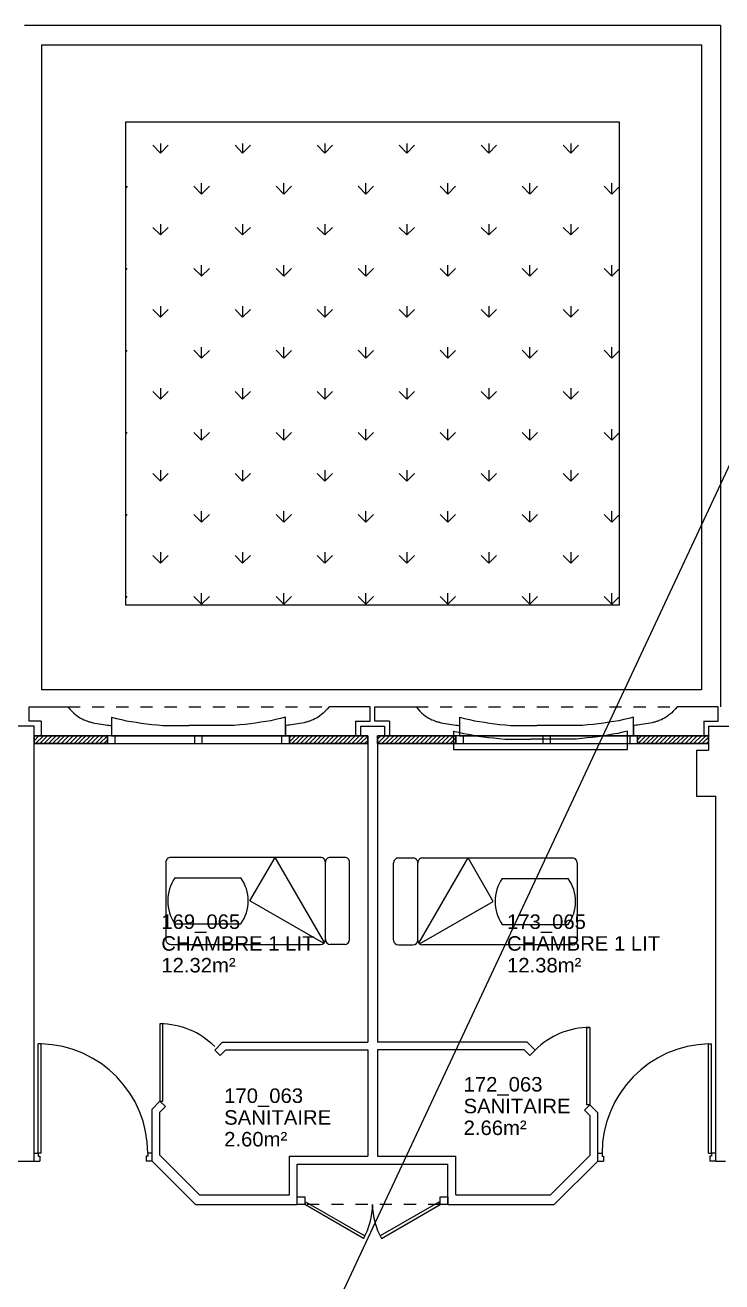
# Model space of a CAD drawing. Header units: millimetres. Extents: x -3.6 to 68.3, y -13.9 to 59.5.
# Drawn here: x 22.23 to 29.44, y 5.1 to 18.1 of the extents above; entities that cross this region are included whole.
import ezdxf
from ezdxf import colors
from ezdxf.entities.mleader import LeaderData, LeaderLine
from ezdxf.math import Vec2, Vec3

# ---------------------------------------------------------------- set-up
doc = ezdxf.new("R2010")
doc.units = ezdxf.units.MM
doc.linetypes.add('CACHÉ', pattern=[0.25, 0.125, -0.125])
doc.linetypes.add('CONTINU', pattern=[0])
for name, color, linetype in [('002 poteaux', 7, 'Continuous'), ('003 murs porteurs', 7, 'Continuous'), ('003 porte', 7, 'Continuous'), ('004 cloisons', 7, 'Continuous'), ('004 isolation', 8, 'Continuous'), ('005 Portes', 7, 'Continuous'), ('007 Fenêtre', 7, 'Continuous'), ('400 Lits', 8, 'Continuous'), ('A1100 Espace-vert', 7, 'Continuous'), ('A_Etiqu_Local', 7, 'Continuous')]:
    doc.layers.add(name, color=color, linetype=linetype)
doc.styles.add('Attribut', font='arial.ttf')
doc.styles.get("Standard").update_dxf_attribs({"font": 'arial.ttf'})

# ---------------------------------------------------------------- blocks, each defined once
blk = doc.blocks.new('A_Etiqu_Local')
at = {"style": 'Attribut', "flags": 1}
for tag, p in [('CODE_HOPITAL', (-0.446, 1.632)), ('CODE_SITE', (-0.446, 1.407)), ('CODE_BATIMENT', (-0.446, 1.182)), ('CODE_SECTEUR', (-0.446, 0.957)), ('CODE_ETAGE', (-0.446, 0.732)), ('NOM_NORMALISE', (-0.446, -0.843)), ('SECTEUR_ACTIVITE', (-0.446, -1.068)), ('SOUS_SECTEUR_ACTIVITE', (-0.446, -1.293)), ('VOLUME', (-0.446, -1.518)), ('SERVICE', (-0.446, -1.743)), ('CODE_UG', (-0.446, -1.968)), ('CODE_UA', (-0.446, -2.193)), ('CODE_POLE', (-0.446, -2.418)), ('OCCUPANT_EXTERNE', (-0.446, -2.643)), ('DISPONIBILITE', (-0.446, -2.868)), ('ACCES_HANDICAPES', (-0.446, -3.093)), ('NATURE_SOL', (-0.446, -3.318)), ('RISQUE_LABORATOIRE', (-0.446, -3.543)), ('AMIANTE', (-0.446, -3.768))]:
    blk.add_attdef(tag, p, '', height=0.15, dxfattribs=at)
at = {"layer": 'A_Etiqu_Local', "style": 'Attribut'}
for tag, p in [('CODE_PIECE', (-0.446, 0.282)), ('NOM_USAGE', (-0.446, 0.057)), ('SURFACE', (-0.446, -0.168))]:
    blk.add_attdef(tag, p, '', height=0.15, dxfattribs=at)

msp = doc.modelspace()

# ---------------------------------------------------------------- linework, layer by layer
at = {"layer": '002 poteaux', "color": 8, "linetype": 'Continuous'}
for p, q in [((29.3, 10.85), (29.55, 10.85)), ((29.3, 10.85), (29.3, 10.6)), ((29.175, 10.6), (29.3, 10.6)), ((29.175, 10.6), (29.175, 10.125)), ((29.175, 10.125), (29.375, 10.125))]:
    msp.add_line(p, q, dxfattribs=at)
at = {"layer": '003 murs porteurs', "color": 8, "linetype": 'CACHÉ'}
for p, q in [((22.675, 11.05), (25.375, 11.05)), ((26.275, 11.05), (28.975, 11.05))]:
    msp.add_line(p, q, dxfattribs=at)
at = {"layer": '003 murs porteurs', "color": 8, "linetype": 'Continuous'}
for p, q in [((25.7, 10.85), (25.7, 10.75)), ((25.7, 10.85), (25.8, 10.85)), ((25.7, 10.85), (25.95, 10.85)), ((25.95, 10.85), (25.95, 10.75)), ((25.7, 10.75), (25.775, 10.75)), ((25.875, 10.75), (25.95, 10.75))]:
    msp.add_line(p, q, dxfattribs=at)
at = {"layer": '003 porte', "color": 8, "linetype": 'Continuous'}
for p, q in [((23.657, 7.769), (23.627, 7.769)), ((23.627, 7.769), (23.627, 6.969)), ((23.657, 6.969), (23.657, 7.769)), ((28.043, 6.932), (28.043, 7.732)), ((28.043, 7.732), (28.073, 7.732)), ((28.073, 7.732), (28.073, 6.932)), ((22.369, 6.43), (22.369, 7.561)), ((22.399, 7.561), (22.369, 7.561)), ((22.399, 6.43), (22.399, 7.561)), ((29.301, 6.43), (29.301, 7.561)), ((29.301, 7.561), (29.331, 7.561)), ((29.331, 6.43), (29.331, 7.561)), ((23.627, 6.969), (23.657, 6.969)), ((28.073, 6.932), (28.043, 6.932)), ((22.325, 6.35), (22.325, 6.43)), ((22.325, 6.43), (22.369, 6.43)), ((22.369, 6.43), (22.369, 6.402)), ((22.399, 6.43), (22.369, 6.43)), ((22.369, 6.402), (22.385, 6.402)), ((22.385, 6.402), (22.385, 6.35)), ((23.485, 6.402), (23.485, 6.35)), ((23.501, 6.402), (23.485, 6.402)), ((23.501, 6.43), (23.501, 6.402)), ((23.545, 6.43), (23.501, 6.43)), ((23.545, 6.35), (23.545, 6.43)), ((28.155, 6.35), (28.155, 6.43)), ((28.155, 6.43), (28.199, 6.43)), ((28.199, 6.43), (28.199, 6.402)), ((28.199, 6.402), (28.215, 6.402)), ((28.215, 6.402), (28.215, 6.35)), ((29.301, 6.43), (29.331, 6.43)), ((29.315, 6.402), (29.315, 6.35)), ((29.331, 6.402), (29.315, 6.402)), ((29.331, 6.43), (29.331, 6.402)), ((29.375, 6.43), (29.331, 6.43)), ((29.375, 6.35), (29.375, 6.43)), ((22.325, 6.35), (22.385, 6.35)), ((23.545, 6.35), (23.485, 6.35)), ((28.155, 6.35), (28.215, 6.35)), ((29.375, 6.35), (29.315, 6.35)), ((25.045, 5.9), (25.045, 5.98)), ((25.045, 5.98), (25.125, 5.98)), ((25.125, 5.9), (25.045, 5.9)), ((25.125, 5.98), (25.125, 5.9)), ((26.525, 5.9), (26.525, 5.98)), ((26.525, 5.98), (26.605, 5.98)), ((26.605, 5.9), (26.525, 5.9)), ((26.605, 5.98), (26.605, 5.9))]:
    msp.add_line(p, q, dxfattribs=at)
at = {"layer": '003 porte', "color": 8, "linetype": 'CACHÉ'}
msp.add_line((26.525, 5.9), (25.125, 5.9), dxfattribs=at)
at = {"layer": '003 porte', "color": 8, "linetype": 'Continuous'}
for centre, start, end in [((23.627, 6.969), 45, 90), ((28.073, 6.932), 90, 135)]:
    msp.add_arc(centre, 0.8, start, end, dxfattribs=at)
at = {"layer": '003 porte', "color": 8}
for centre, start, end in [((22.369, 6.43), 0, 88.4814), ((29.331, 6.43), 91.5186, 180)]:
    msp.add_arc(centre, 1.132, start, end, dxfattribs=at)
at = {"layer": '004 cloisons', "color": 8, "linetype": 'Continuous'}
for p, q in [((22.275, 10.9), (22.275, 11.05)), ((22.275, 11.05), (22.675, 11.05)), ((22.675, 11.05), (22.696, 11.025)), ((22.696, 11.025), (22.715, 11.003)), ((22.715, 11.003), (22.735, 10.984)), ((22.735, 10.984), (22.753, 10.968)), ((22.753, 10.968), (22.771, 10.954)), ((22.771, 10.954), (22.789, 10.942)), ((22.789, 10.942), (22.806, 10.931)), ((22.806, 10.931), (22.822, 10.923)), ((22.822, 10.923), (22.838, 10.915)), ((23.125, 10.94), (23.125, 10.75)), ((23.125, 10.94), (23.177, 10.927)), ((23.177, 10.927), (23.228, 10.916)), ((24.874, 10.927), (24.823, 10.916)), ((24.925, 10.94), (24.874, 10.927)), ((24.925, 10.75), (24.925, 10.94)), ((25.228, 10.923), (25.212, 10.915)), ((25.245, 10.931), (25.228, 10.923)), ((25.262, 10.942), (25.245, 10.931)), ((25.279, 10.954), (25.262, 10.942)), ((25.297, 10.968), (25.279, 10.954)), ((25.316, 10.984), (25.297, 10.968)), ((25.335, 11.003), (25.316, 10.984)), ((25.355, 11.025), (25.335, 11.003)), ((25.375, 11.05), (25.355, 11.025)), ((25.8, 11.05), (25.375, 11.05)), ((25.8, 10.9), (25.8, 11.05)), ((25.85, 10.9), (25.85, 11.05)), ((25.85, 11.05), (26.275, 11.05)), ((26.275, 11.05), (26.296, 11.025)), ((26.296, 11.025), (26.315, 11.003)), ((26.315, 11.003), (26.335, 10.984)), ((26.335, 10.984), (26.353, 10.968)), ((26.353, 10.968), (26.371, 10.954)), ((26.371, 10.954), (26.389, 10.942)), ((26.389, 10.942), (26.406, 10.931)), ((26.406, 10.931), (26.422, 10.923)), ((26.422, 10.923), (26.438, 10.915)), ((26.725, 10.94), (26.725, 10.75)), ((26.725, 10.94), (26.777, 10.927)), ((26.777, 10.927), (26.828, 10.916)), ((28.474, 10.927), (28.423, 10.916)), ((28.525, 10.94), (28.474, 10.927)), ((28.525, 10.75), (28.525, 10.94)), ((28.828, 10.923), (28.812, 10.915)), ((28.845, 10.931), (28.828, 10.923)), ((28.862, 10.942), (28.845, 10.931)), ((28.879, 10.954), (28.862, 10.942)), ((28.897, 10.968), (28.879, 10.954)), ((28.916, 10.984), (28.897, 10.968)), ((28.935, 11.003), (28.916, 10.984)), ((28.955, 11.025), (28.935, 11.003)), ((28.975, 11.05), (28.955, 11.025)), ((29.4, 11.05), (28.975, 11.05)), ((29.4, 10.9), (29.4, 11.05)), ((22.325, 10.85), (22.125, 10.85)), ((22.4, 10.9), (22.275, 10.9)), ((22.325, 6.425), (22.325, 10.85)), ((22.4, 10.9), (22.4, 10.75)), ((22.838, 10.915), (22.854, 10.909)), ((22.854, 10.909), (22.861, 10.906)), ((22.861, 10.906), (22.869, 10.903)), ((22.869, 10.903), (22.876, 10.9)), ((22.876, 10.9), (22.884, 10.897)), ((22.884, 10.897), (22.891, 10.895)), ((22.891, 10.895), (22.899, 10.893)), ((22.899, 10.893), (22.907, 10.89)), ((22.907, 10.89), (22.916, 10.888)), ((22.916, 10.888), (22.925, 10.886)), ((22.925, 10.886), (22.934, 10.884)), ((22.934, 10.884), (22.954, 10.88)), ((22.954, 10.88), (22.976, 10.876)), ((22.976, 10.876), (22.999, 10.872)), ((22.999, 10.872), (23.022, 10.868)), ((23.022, 10.868), (23.044, 10.865)), ((23.044, 10.865), (23.065, 10.862)), ((23.065, 10.862), (23.085, 10.859)), ((23.085, 10.859), (23.102, 10.857)), ((23.102, 10.857), (23.115, 10.854)), ((23.115, 10.854), (23.125, 10.852)), ((23.125, 10.85), (23.125, 10.75)), ((23.228, 10.916), (23.279, 10.905)), ((23.279, 10.905), (23.33, 10.896)), ((23.33, 10.896), (23.382, 10.888)), ((23.382, 10.888), (23.434, 10.88)), ((23.434, 10.88), (23.488, 10.873)), ((23.488, 10.873), (23.543, 10.867)), ((23.543, 10.867), (23.598, 10.861)), ((23.598, 10.861), (23.656, 10.856)), ((23.656, 10.856), (23.925, 10.856)), ((24.395, 10.856), (23.925, 10.856)), ((24.452, 10.861), (24.395, 10.856)), ((24.508, 10.867), (24.452, 10.861)), ((24.563, 10.873), (24.508, 10.867)), ((24.616, 10.88), (24.563, 10.873)), ((24.669, 10.888), (24.616, 10.88)), ((24.721, 10.896), (24.669, 10.888)), ((24.772, 10.905), (24.721, 10.896)), ((24.823, 10.916), (24.772, 10.905)), ((24.935, 10.854), (24.925, 10.852)), ((24.925, 10.85), (24.925, 10.75)), ((24.949, 10.857), (24.935, 10.854)), ((24.966, 10.859), (24.949, 10.857)), ((24.985, 10.862), (24.966, 10.859)), ((25.007, 10.865), (24.985, 10.862)), ((25.029, 10.868), (25.007, 10.865)), ((25.052, 10.872), (25.029, 10.868)), ((25.075, 10.876), (25.052, 10.872)), ((25.096, 10.88), (25.075, 10.876)), ((25.117, 10.884), (25.096, 10.88)), ((25.126, 10.886), (25.117, 10.884)), ((25.135, 10.888), (25.126, 10.886)), ((25.143, 10.89), (25.135, 10.888)), ((25.152, 10.893), (25.143, 10.89)), ((25.159, 10.895), (25.152, 10.893)), ((25.167, 10.897), (25.159, 10.895)), ((25.175, 10.9), (25.167, 10.897)), ((25.182, 10.903), (25.175, 10.9)), ((25.189, 10.906), (25.182, 10.903)), ((25.197, 10.909), (25.189, 10.906)), ((25.212, 10.915), (25.197, 10.909)), ((25.65, 10.9), (25.65, 10.75)), ((25.65, 10.9), (25.8, 10.9)), ((26, 10.9), (25.85, 10.9)), ((26, 10.9), (26, 10.75)), ((26.438, 10.915), (26.454, 10.909)), ((26.454, 10.909), (26.461, 10.906)), ((26.461, 10.906), (26.469, 10.903)), ((26.469, 10.903), (26.476, 10.9)), ((26.476, 10.9), (26.484, 10.897)), ((26.484, 10.897), (26.491, 10.895)), ((26.491, 10.895), (26.499, 10.893)), ((26.499, 10.893), (26.507, 10.89)), ((26.507, 10.89), (26.516, 10.888)), ((26.516, 10.888), (26.525, 10.886)), ((26.525, 10.886), (26.534, 10.884)), ((26.534, 10.884), (26.554, 10.88)), ((26.554, 10.88), (26.576, 10.876)), ((26.576, 10.876), (26.599, 10.872)), ((26.599, 10.872), (26.622, 10.868)), ((26.622, 10.868), (26.644, 10.865)), ((26.644, 10.865), (26.665, 10.862)), ((26.663, 10.798), (26.663, 10.608)), ((26.663, 10.798), (26.714, 10.786)), ((26.665, 10.862), (26.685, 10.859)), ((26.685, 10.859), (26.702, 10.857)), ((26.702, 10.857), (26.715, 10.854)), ((26.715, 10.854), (26.725, 10.852)), ((26.725, 10.85), (26.725, 10.75)), ((26.828, 10.916), (26.879, 10.905)), ((26.879, 10.905), (26.93, 10.896)), ((26.93, 10.896), (26.982, 10.888)), ((26.982, 10.888), (27.034, 10.88)), ((27.034, 10.88), (27.088, 10.873)), ((27.088, 10.873), (27.143, 10.867)), ((27.143, 10.867), (27.198, 10.861)), ((27.198, 10.861), (27.256, 10.856)), ((27.256, 10.856), (27.525, 10.856)), ((27.995, 10.856), (27.525, 10.856)), ((28.052, 10.861), (27.995, 10.856)), ((28.108, 10.867), (28.052, 10.861)), ((28.163, 10.873), (28.108, 10.867)), ((28.216, 10.88), (28.163, 10.873)), ((28.269, 10.888), (28.216, 10.88)), ((28.321, 10.896), (28.269, 10.888)), ((28.372, 10.905), (28.321, 10.896)), ((28.423, 10.916), (28.372, 10.905)), ((28.463, 10.798), (28.412, 10.786)), ((28.463, 10.608), (28.463, 10.798)), ((28.535, 10.854), (28.525, 10.852)), ((28.525, 10.85), (28.525, 10.75)), ((28.549, 10.857), (28.535, 10.854)), ((28.566, 10.859), (28.549, 10.857)), ((28.585, 10.862), (28.566, 10.859)), ((28.607, 10.865), (28.585, 10.862)), ((28.629, 10.868), (28.607, 10.865)), ((28.652, 10.872), (28.629, 10.868)), ((28.675, 10.876), (28.652, 10.872)), ((28.696, 10.88), (28.675, 10.876)), ((28.717, 10.884), (28.696, 10.88)), ((28.726, 10.886), (28.717, 10.884)), ((28.735, 10.888), (28.726, 10.886)), ((28.743, 10.89), (28.735, 10.888)), ((28.752, 10.893), (28.743, 10.89)), ((28.759, 10.895), (28.752, 10.893)), ((28.767, 10.897), (28.759, 10.895)), ((28.775, 10.9), (28.767, 10.897)), ((28.782, 10.903), (28.775, 10.9)), ((28.789, 10.906), (28.782, 10.903)), ((28.797, 10.909), (28.789, 10.906)), ((28.812, 10.915), (28.797, 10.909)), ((29.25, 10.9), (29.25, 10.75)), ((29.25, 10.9), (29.4, 10.9)), ((23.125, 10.75), (22.4, 10.75)), ((23.085, 10.75), (23.085, 10.67)), ((23.165, 10.75), (23.085, 10.75)), ((23.085, 10.67), (23.165, 10.67)), ((23.125, 10.75), (24.925, 10.75)), ((23.165, 10.67), (23.165, 10.75)), ((24.885, 10.75), (24.885, 10.67)), ((24.965, 10.75), (24.885, 10.75)), ((24.885, 10.67), (24.965, 10.67)), ((24.925, 10.75), (25.65, 10.75)), ((24.965, 10.67), (24.965, 10.75)), ((25.775, 10.75), (25.775, 7.58)), ((25.875, 10.75), (25.875, 7.58)), ((26.725, 10.75), (26, 10.75)), ((26.685, 10.75), (26.685, 10.67)), ((26.765, 10.75), (26.685, 10.75)), ((26.685, 10.67), (26.765, 10.67)), ((26.714, 10.786), (26.765, 10.774)), ((26.725, 10.75), (28.525, 10.75)), ((26.765, 10.774), (26.816, 10.764)), ((26.765, 10.67), (26.765, 10.75)), ((26.816, 10.764), (26.868, 10.755)), ((26.868, 10.755), (26.919, 10.746)), ((26.919, 10.746), (26.972, 10.739)), ((26.972, 10.739), (27.026, 10.732)), ((27.026, 10.732), (27.08, 10.726)), ((27.08, 10.726), (27.136, 10.72)), ((27.136, 10.72), (27.194, 10.715)), ((27.194, 10.715), (27.463, 10.715)), ((27.932, 10.715), (27.463, 10.715)), ((27.99, 10.72), (27.932, 10.715)), ((28.046, 10.726), (27.99, 10.72)), ((28.1, 10.732), (28.046, 10.726)), ((28.154, 10.739), (28.1, 10.732)), ((28.206, 10.746), (28.154, 10.739)), ((28.258, 10.755), (28.206, 10.746)), ((28.31, 10.764), (28.258, 10.755)), ((28.361, 10.774), (28.31, 10.764)), ((28.412, 10.786), (28.361, 10.774)), ((28.485, 10.75), (28.485, 10.67)), ((28.565, 10.75), (28.485, 10.75)), ((28.485, 10.67), (28.565, 10.67)), ((28.525, 10.75), (29.25, 10.75)), ((28.565, 10.67), (28.565, 10.75)), ((26.663, 10.608), (28.463, 10.608)), ((29.375, 6.35), (29.375, 10.125)), ((24.193, 7.498), (24.275, 7.58)), ((24.275, 7.58), (25.775, 7.58)), ((27.425, 7.58), (25.875, 7.58)), ((27.507, 7.498), (27.425, 7.58)), ((24.193, 7.498), (24.25, 7.441)), ((24.25, 7.441), (24.308, 7.5)), ((24.308, 7.5), (25.775, 7.5)), ((25.775, 7.5), (25.775, 6.399)), ((25.875, 7.5), (25.875, 6.399)), ((27.392, 7.5), (25.875, 7.5)), ((27.451, 7.441), (27.392, 7.5)), ((27.507, 7.498), (27.451, 7.441)), ((23.545, 6.887), (23.627, 6.969)), ((23.625, 6.854), (23.684, 6.913)), ((23.627, 6.969), (23.684, 6.913)), ((28.073, 6.932), (28.016, 6.875)), ((28.155, 6.85), (28.073, 6.932)), ((23.545, 6.35), (23.545, 6.887)), ((23.625, 6.411), (23.625, 6.854)), ((28.075, 6.817), (28.016, 6.875)), ((28.075, 6.411), (28.075, 6.817)), ((28.155, 6.35), (28.155, 6.85)), ((22.325, 6.35), (22.325, 6.425)), ((23.625, 6.411), (24.037, 6)), ((24.965, 6), (24.965, 6.399)), ((24.965, 6.399), (25.775, 6.399)), ((25.875, 6.399), (26.685, 6.399)), ((26.685, 6), (26.685, 6.399)), ((28.075, 6.411), (27.664, 6)), ((22.125, 6.35), (22.325, 6.35)), ((23.545, 6.35), (23.995, 5.9)), ((25.045, 5.9), (25.045, 6.319)), ((25.045, 6.319), (26.605, 6.319)), ((26.605, 5.9), (26.605, 6.319)), ((28.155, 6.35), (27.705, 5.9)), ((29.375, 6.35), (29.475, 6.35)), ((24.037, 6), (24.965, 6)), ((26.685, 6), (27.664, 6)), ((23.995, 5.9), (25.045, 5.9)), ((26.605, 5.9), (27.705, 5.9))]:
    msp.add_line(p, q, dxfattribs=at)
at = {"layer": '004 isolation', "color": 8, "linetype": 'Continuous'}
for p, q in [((23.554, 16.857), (23.634, 16.777)), ((23.634, 16.876), (23.634, 16.777)), ((23.713, 16.857), (23.634, 16.777)), ((24.482, 16.777), (24.403, 16.857)), ((24.482, 16.876), (24.482, 16.777)), ((24.482, 16.777), (24.562, 16.857)), ((25.251, 16.857), (25.331, 16.777)), ((25.331, 16.876), (25.331, 16.777)), ((25.41, 16.857), (25.331, 16.777)), ((26.179, 16.777), (26.1, 16.857)), ((26.179, 16.876), (26.179, 16.777)), ((26.179, 16.777), (26.259, 16.857)), ((26.948, 16.857), (27.028, 16.777)), ((27.028, 16.876), (27.028, 16.777)), ((27.107, 16.857), (27.028, 16.777)), ((27.876, 16.777), (27.797, 16.857)), ((27.876, 16.876), (27.876, 16.777)), ((27.876, 16.777), (27.956, 16.857)), ((23.289, 16.433), (23.275, 16.418)), ((23.978, 16.433), (24.058, 16.353)), ((24.058, 16.353), (24.058, 16.466)), ((24.058, 16.353), (24.138, 16.433)), ((24.907, 16.353), (24.827, 16.433)), ((24.907, 16.353), (24.907, 16.466)), ((24.986, 16.433), (24.907, 16.353)), ((25.675, 16.433), (25.755, 16.353)), ((25.755, 16.353), (25.755, 16.466)), ((25.755, 16.353), (25.835, 16.433)), ((26.604, 16.353), (26.524, 16.433)), ((26.604, 16.353), (26.604, 16.466)), ((26.683, 16.433), (26.604, 16.353)), ((27.373, 16.433), (27.452, 16.353)), ((27.452, 16.353), (27.452, 16.466)), ((27.452, 16.353), (27.532, 16.433)), ((28.301, 16.353), (28.221, 16.433)), ((28.301, 16.353), (28.301, 16.466)), ((28.375, 16.427), (28.301, 16.353)), ((23.634, 15.929), (23.554, 16.008)), ((23.634, 16.041), (23.634, 15.929)), ((23.634, 15.929), (23.713, 16.008)), ((24.403, 16.008), (24.482, 15.929)), ((24.482, 16.041), (24.482, 15.929)), ((24.562, 16.008), (24.482, 15.929)), ((25.331, 15.929), (25.251, 16.008)), ((25.331, 16.041), (25.331, 15.929)), ((25.331, 15.929), (25.41, 16.008)), ((26.1, 16.008), (26.179, 15.929)), ((26.179, 16.041), (26.179, 15.929)), ((26.259, 16.008), (26.179, 15.929)), ((27.028, 15.929), (26.948, 16.008)), ((27.028, 16.041), (27.028, 15.929)), ((27.028, 15.929), (27.107, 16.008)), ((27.797, 16.008), (27.876, 15.929)), ((27.876, 16.041), (27.876, 15.929)), ((27.956, 16.008), (27.876, 15.929)), ((24.058, 15.504), (24.058, 15.617)), ((24.907, 15.504), (24.907, 15.617)), ((25.755, 15.504), (25.755, 15.617)), ((26.604, 15.504), (26.604, 15.617)), ((27.452, 15.504), (27.452, 15.617)), ((28.301, 15.504), (28.301, 15.617)), ((23.275, 15.57), (23.289, 15.584)), ((24.058, 15.505), (23.978, 15.584)), ((24.138, 15.584), (24.058, 15.504)), ((24.827, 15.584), (24.907, 15.504)), ((24.907, 15.504), (24.986, 15.584)), ((25.755, 15.504), (25.675, 15.584)), ((25.835, 15.584), (25.755, 15.504)), ((26.524, 15.584), (26.604, 15.504)), ((26.604, 15.504), (26.683, 15.584)), ((27.452, 15.504), (27.373, 15.584)), ((27.532, 15.584), (27.452, 15.504)), ((28.221, 15.584), (28.301, 15.504)), ((28.301, 15.504), (28.375, 15.579)), ((23.554, 15.16), (23.634, 15.08)), ((23.634, 15.193), (23.634, 15.08)), ((23.713, 15.16), (23.634, 15.08)), ((24.482, 15.08), (24.403, 15.16)), ((24.482, 15.193), (24.482, 15.08)), ((24.482, 15.08), (24.562, 15.16)), ((25.251, 15.16), (25.331, 15.08)), ((25.331, 15.193), (25.331, 15.08)), ((25.41, 15.16), (25.331, 15.08)), ((26.179, 15.08), (26.1, 15.16)), ((26.179, 15.193), (26.179, 15.08)), ((26.179, 15.08), (26.259, 15.16)), ((26.948, 15.16), (27.028, 15.08)), ((27.028, 15.193), (27.028, 15.08)), ((27.107, 15.16), (27.028, 15.08)), ((27.876, 15.08), (27.797, 15.16)), ((27.876, 15.193), (27.876, 15.08)), ((27.876, 15.08), (27.956, 15.16)), ((23.289, 14.735), (23.275, 14.721)), ((23.978, 14.736), (24.058, 14.656)), ((24.058, 14.656), (24.058, 14.768)), ((24.058, 14.656), (24.138, 14.735)), ((24.907, 14.656), (24.827, 14.736)), ((24.907, 14.656), (24.907, 14.768)), ((24.986, 14.735), (24.907, 14.656)), ((25.675, 14.736), (25.755, 14.656)), ((25.755, 14.656), (25.755, 14.768)), ((25.755, 14.656), (25.835, 14.735)), ((26.604, 14.656), (26.524, 14.736)), ((26.604, 14.656), (26.604, 14.768)), ((26.683, 14.735), (26.604, 14.656)), ((27.373, 14.736), (27.452, 14.656)), ((27.452, 14.656), (27.452, 14.768)), ((27.452, 14.656), (27.532, 14.735)), ((28.301, 14.656), (28.221, 14.736)), ((28.301, 14.656), (28.301, 14.768)), ((28.375, 14.73), (28.301, 14.656)), ((23.634, 14.232), (23.554, 14.311)), ((23.634, 14.344), (23.634, 14.232)), ((23.634, 14.232), (23.713, 14.311)), ((24.403, 14.311), (24.482, 14.232)), ((24.482, 14.344), (24.482, 14.232)), ((24.562, 14.311), (24.482, 14.232)), ((25.331, 14.232), (25.251, 14.311)), ((25.331, 14.344), (25.331, 14.232)), ((25.331, 14.232), (25.41, 14.311)), ((26.1, 14.311), (26.179, 14.232)), ((26.179, 14.344), (26.179, 14.232)), ((26.259, 14.311), (26.179, 14.232)), ((27.028, 14.232), (26.948, 14.311)), ((27.028, 14.344), (27.028, 14.232)), ((27.028, 14.232), (27.107, 14.311)), ((27.797, 14.311), (27.876, 14.232)), ((27.876, 14.344), (27.876, 14.232)), ((27.956, 14.311), (27.876, 14.232)), ((24.058, 13.807), (24.058, 13.92)), ((24.907, 13.807), (24.907, 13.92)), ((25.755, 13.807), (25.755, 13.92)), ((26.604, 13.807), (26.604, 13.92)), ((27.452, 13.807), (27.452, 13.92)), ((28.301, 13.807), (28.301, 13.92)), ((23.275, 13.873), (23.289, 13.887)), ((24.058, 13.807), (23.978, 13.887)), ((24.138, 13.887), (24.058, 13.807)), ((24.827, 13.887), (24.907, 13.807)), ((24.907, 13.807), (24.986, 13.887)), ((25.755, 13.807), (25.675, 13.887)), ((25.835, 13.887), (25.755, 13.807)), ((26.524, 13.887), (26.604, 13.807)), ((26.604, 13.807), (26.683, 13.887)), ((27.452, 13.807), (27.373, 13.887)), ((27.532, 13.887), (27.452, 13.807)), ((28.221, 13.887), (28.301, 13.807)), ((28.301, 13.807), (28.375, 13.882)), ((23.554, 13.463), (23.634, 13.383)), ((23.634, 13.496), (23.634, 13.383)), ((23.713, 13.463), (23.634, 13.383)), ((24.482, 13.383), (24.403, 13.463)), ((24.482, 13.496), (24.482, 13.383)), ((24.482, 13.383), (24.562, 13.463)), ((25.251, 13.463), (25.331, 13.383)), ((25.331, 13.496), (25.331, 13.383)), ((25.41, 13.463), (25.331, 13.383)), ((26.179, 13.383), (26.1, 13.463)), ((26.179, 13.496), (26.179, 13.383)), ((26.179, 13.383), (26.259, 13.463)), ((26.948, 13.463), (27.028, 13.383)), ((27.028, 13.496), (27.028, 13.383)), ((27.107, 13.463), (27.028, 13.383)), ((27.876, 13.383), (27.797, 13.463)), ((27.876, 13.496), (27.876, 13.383)), ((27.876, 13.383), (27.956, 13.463)), ((23.289, 13.038), (23.275, 13.024)), ((23.978, 13.038), (24.058, 12.959)), ((24.058, 12.959), (24.058, 13.071)), ((24.058, 12.959), (24.138, 13.038)), ((24.907, 12.959), (24.827, 13.038)), ((24.907, 12.959), (24.907, 13.071)), ((24.986, 13.038), (24.907, 12.959)), ((25.675, 13.038), (25.755, 12.959)), ((25.755, 12.959), (25.755, 13.071)), ((25.755, 12.959), (25.835, 13.038)), ((26.604, 12.959), (26.524, 13.038)), ((26.604, 12.959), (26.604, 13.071)), ((26.683, 13.038), (26.604, 12.959)), ((27.373, 13.038), (27.452, 12.959)), ((27.452, 12.959), (27.452, 13.071)), ((27.452, 12.959), (27.532, 13.038)), ((28.301, 12.959), (28.221, 13.038)), ((28.301, 12.959), (28.301, 13.071)), ((28.375, 13.033), (28.301, 12.959)), ((23.634, 12.535), (23.554, 12.614)), ((23.634, 12.647), (23.634, 12.535)), ((23.634, 12.535), (23.713, 12.614)), ((24.403, 12.614), (24.482, 12.535)), ((24.482, 12.647), (24.482, 12.535)), ((24.562, 12.614), (24.482, 12.535)), ((25.331, 12.535), (25.251, 12.614)), ((25.331, 12.647), (25.331, 12.535)), ((25.331, 12.535), (25.41, 12.614)), ((26.1, 12.614), (26.179, 12.535)), ((26.179, 12.647), (26.179, 12.535)), ((26.259, 12.614), (26.179, 12.535)), ((27.028, 12.535), (26.948, 12.614)), ((27.028, 12.647), (27.028, 12.535)), ((27.028, 12.535), (27.107, 12.614)), ((27.797, 12.614), (27.876, 12.535)), ((27.876, 12.647), (27.876, 12.535)), ((27.956, 12.614), (27.876, 12.535)), ((24.058, 12.11), (24.058, 12.223)), ((24.907, 12.11), (24.907, 12.223)), ((25.755, 12.11), (25.755, 12.223)), ((26.604, 12.11), (26.604, 12.223)), ((27.452, 12.11), (27.452, 12.223)), ((28.301, 12.11), (28.301, 12.223)), ((23.275, 12.176), (23.289, 12.19)), ((24.058, 12.11), (23.978, 12.19)), ((24.138, 12.19), (24.058, 12.11)), ((24.827, 12.19), (24.907, 12.11)), ((24.907, 12.11), (24.986, 12.19)), ((25.755, 12.11), (25.675, 12.19)), ((25.835, 12.19), (25.755, 12.11)), ((26.524, 12.19), (26.604, 12.11)), ((26.604, 12.11), (26.683, 12.19)), ((27.452, 12.11), (27.373, 12.19)), ((27.532, 12.19), (27.452, 12.11)), ((28.221, 12.19), (28.301, 12.11)), ((28.301, 12.11), (28.375, 12.185)), ((22.332, 10.75), (22.325, 10.742)), ((22.325, 10.698), (22.376, 10.75)), ((22.325, 10.75), (23.085, 10.75)), ((22.325, 10.67), (22.325, 10.75)), ((22.325, 10.75), (23.085, 10.75)), ((22.325, 10.67), (22.325, 10.75)), ((22.325, 10.75), (22.325, 10.67)), ((23.085, 10.75), (22.325, 10.75)), ((23.085, 10.67), (22.325, 10.67)), ((23.085, 10.67), (22.325, 10.67)), ((22.325, 10.67), (23.085, 10.67)), ((22.421, 10.75), (22.341, 10.67)), ((22.385, 10.67), (22.465, 10.75)), ((22.509, 10.75), (22.429, 10.67)), ((22.473, 10.67), (22.553, 10.75)), ((22.597, 10.75), (22.517, 10.67)), ((22.561, 10.67), (22.641, 10.75)), ((22.686, 10.75), (22.606, 10.67)), ((22.65, 10.67), (22.73, 10.75)), ((22.774, 10.75), (22.694, 10.67)), ((22.738, 10.67), (22.818, 10.75)), ((22.862, 10.75), (22.782, 10.67)), ((22.827, 10.67), (22.907, 10.75)), ((22.951, 10.75), (22.871, 10.67)), ((22.915, 10.67), (22.995, 10.75)), ((23.039, 10.75), (22.959, 10.67)), ((23.003, 10.67), (23.083, 10.75)), ((23.085, 10.707), (23.048, 10.67)), ((23.085, 10.75), (23.085, 10.67)), ((23.085, 10.75), (23.085, 10.67)), ((23.085, 10.67), (23.085, 10.75)), ((24.984, 10.75), (24.965, 10.731)), ((24.965, 10.687), (25.028, 10.75)), ((24.965, 10.75), (25.775, 10.75)), ((24.965, 10.67), (24.965, 10.75)), ((24.965, 10.75), (25.775, 10.75)), ((24.965, 10.67), (24.965, 10.75)), ((24.965, 10.75), (24.965, 10.67)), ((25.775, 10.75), (24.965, 10.75)), ((25.775, 10.67), (24.965, 10.67)), ((25.775, 10.67), (24.965, 10.67)), ((24.965, 10.67), (25.775, 10.67)), ((25.072, 10.75), (24.992, 10.67)), ((25.036, 10.67), (25.116, 10.75)), ((25.161, 10.75), (25.081, 10.67)), ((25.125, 10.67), (25.205, 10.75)), ((25.249, 10.75), (25.169, 10.67)), ((25.213, 10.67), (25.293, 10.75)), ((25.337, 10.75), (25.257, 10.67)), ((25.301, 10.67), (25.381, 10.75)), ((25.426, 10.75), (25.346, 10.67)), ((25.39, 10.67), (25.47, 10.75)), ((25.514, 10.75), (25.434, 10.67)), ((25.478, 10.67), (25.558, 10.75)), ((25.602, 10.75), (25.522, 10.67)), ((25.567, 10.67), (25.647, 10.75)), ((25.691, 10.75), (25.611, 10.67)), ((25.655, 10.67), (25.735, 10.75)), ((25.775, 10.746), (25.699, 10.67)), ((25.743, 10.67), (25.775, 10.701)), ((25.775, 10.75), (25.775, 10.67)), ((25.775, 10.75), (25.775, 10.67)), ((25.775, 10.67), (25.775, 10.75)), ((25.912, 10.75), (25.875, 10.713)), ((25.875, 10.75), (26.685, 10.75)), ((25.875, 10.67), (25.875, 10.75)), ((25.875, 10.75), (26.685, 10.75)), ((25.875, 10.67), (25.875, 10.75)), ((25.875, 10.75), (25.875, 10.67)), ((26.685, 10.75), (25.875, 10.75)), ((26.685, 10.67), (25.875, 10.67)), ((26.685, 10.67), (25.875, 10.67)), ((25.875, 10.67), (26.685, 10.67)), ((25.876, 10.67), (25.956, 10.75)), ((26, 10.75), (25.92, 10.67)), ((25.964, 10.67), (26.044, 10.75)), ((26.089, 10.75), (26.009, 10.67)), ((26.053, 10.67), (26.133, 10.75)), ((26.177, 10.75), (26.097, 10.67)), ((26.141, 10.67), (26.221, 10.75)), ((26.265, 10.75), (26.185, 10.67)), ((26.23, 10.67), (26.31, 10.75)), ((26.354, 10.75), (26.274, 10.67)), ((26.318, 10.67), (26.398, 10.75)), ((26.442, 10.75), (26.362, 10.67)), ((26.406, 10.67), (26.486, 10.75)), ((26.531, 10.75), (26.451, 10.67)), ((26.495, 10.67), (26.575, 10.75)), ((26.619, 10.75), (26.539, 10.67)), ((26.583, 10.67), (26.663, 10.75)), ((26.685, 10.728), (26.627, 10.67)), ((26.672, 10.67), (26.685, 10.683)), ((26.685, 10.75), (26.685, 10.67)), ((26.685, 10.75), (26.685, 10.67)), ((26.685, 10.67), (26.685, 10.75)), ((28.608, 10.75), (28.565, 10.707)), ((28.565, 10.75), (29.3, 10.75)), ((28.565, 10.67), (28.565, 10.75)), ((28.565, 10.75), (29.3, 10.75)), ((28.565, 10.67), (28.565, 10.75)), ((28.565, 10.75), (28.565, 10.67)), ((29.3, 10.75), (28.565, 10.75)), ((29.3, 10.67), (28.565, 10.67)), ((29.3, 10.67), (28.565, 10.67)), ((28.565, 10.67), (29.3, 10.67)), ((28.572, 10.67), (28.652, 10.75)), ((28.696, 10.75), (28.616, 10.67)), ((28.66, 10.67), (28.74, 10.75)), ((28.784, 10.75), (28.704, 10.67)), ((28.749, 10.67), (28.829, 10.75)), ((28.873, 10.75), (28.793, 10.67)), ((28.837, 10.67), (28.917, 10.75)), ((28.961, 10.75), (28.881, 10.67)), ((28.925, 10.67), (29.005, 10.75)), ((29.05, 10.75), (28.97, 10.67)), ((29.014, 10.67), (29.094, 10.75)), ((29.138, 10.75), (29.058, 10.67)), ((29.102, 10.67), (29.182, 10.75)), ((29.226, 10.75), (29.146, 10.67)), ((29.191, 10.67), (29.271, 10.75)), ((29.3, 10.735), (29.235, 10.67)), ((29.279, 10.67), (29.3, 10.691)), ((29.3, 10.75), (29.3, 10.67)), ((29.3, 10.75), (29.3, 10.67)), ((29.3, 10.67), (29.3, 10.75))]:
    msp.add_line(p, q, dxfattribs=at)
at = {"layer": '005 Portes', "color": 8, "linetype": 'Continuous'}
for p, q in [((25.125, 5.9), (25.14, 5.926)), ((25.731, 5.55), (25.125, 5.9)), ((25.14, 5.926), (25.746, 5.576)), ((26.51, 5.926), (25.904, 5.576)), ((25.919, 5.55), (26.525, 5.9)), ((26.525, 5.9), (26.51, 5.926)), ((25.746, 5.576), (25.731, 5.55)), ((25.904, 5.576), (25.919, 5.55))]:
    msp.add_line(p, q, dxfattribs=at)
for centre, start, end in [((25.125, 5.9), 330, 0), ((26.525, 5.9), 180, 210)]:
    msp.add_arc(centre, 0.7, start, end, dxfattribs=at)
at = {"layer": '007 Fenêtre', "color": 8, "linetype": 'Continuous'}
for p, q in [((24.885, 10.75), (23.165, 10.75)), ((23.165, 10.67), (24.885, 10.67)), ((23.985, 10.75), (23.985, 10.67)), ((24.065, 10.75), (23.985, 10.75)), ((23.985, 10.67), (24.065, 10.67)), ((24.065, 10.67), (24.065, 10.75)), ((28.485, 10.75), (26.765, 10.75)), ((26.765, 10.67), (28.485, 10.67)), ((27.585, 10.75), (27.585, 10.67)), ((27.665, 10.75), (27.585, 10.75)), ((27.585, 10.67), (27.665, 10.67)), ((27.665, 10.67), (27.665, 10.75))]:
    msp.add_line(p, q, dxfattribs=at)
at = {"layer": '400 Lits', "color": 8, "linetype": 'Continuous'}
for p, q in [((25.288, 9.491), (23.738, 9.491)), ((24.558, 9.041), (24.818, 9.491)), ((25.327, 8.61), (24.818, 9.491)), ((25.538, 9.491), (25.388, 9.491)), ((23.688, 9.441), (23.688, 8.641)), ((25.338, 8.641), (25.338, 9.441)), ((25.338, 8.641), (25.338, 9.441)), ((25.338, 8.641), (25.338, 9.441)), ((25.588, 8.641), (25.588, 9.441)), ((26.043, 8.635), (26.043, 9.435)), ((26.093, 9.485), (26.243, 9.485)), ((26.293, 8.635), (26.293, 9.435)), ((26.293, 8.635), (26.293, 9.435)), ((26.293, 8.635), (26.293, 9.435)), ((26.304, 8.604), (26.813, 9.485)), ((26.343, 9.485), (27.893, 9.485)), ((27.073, 9.035), (26.813, 9.485)), ((27.943, 9.435), (27.943, 8.635)), ((23.782, 9.279), (24.464, 9.279)), ((27.167, 9.273), (27.849, 9.273)), ((25.319, 8.602), (24.558, 9.041)), ((26.312, 8.596), (27.073, 9.035)), ((23.782, 8.802), (24.464, 8.802)), ((27.167, 8.796), (27.849, 8.796)), ((23.738, 8.591), (25.288, 8.591)), ((25.538, 8.591), (25.388, 8.591)), ((26.093, 8.585), (26.243, 8.585)), ((27.893, 8.585), (26.343, 8.585))]:
    msp.add_line(p, q, dxfattribs=at)
for centre, radius, start, end in [((23.738, 9.441), 0.05, 89.9994, 179.9995), ((25.288, 9.441), 0.05, 0.0017, 90.0018), ((25.388, 9.441), 0.05, 89.9977, 179.9978), ((25.538, 9.441), 0.05, 0.0017, 90.0018), ((26.093, 9.435), 0.05, 89.9982, 179.9983), ((26.243, 9.435), 0.05, 0.0022, 90.0023), ((26.343, 9.435), 0.05, 89.9982, 179.9983), ((27.893, 9.435), 0.05, 0.0006, 90.0005), ((24.123, 9.041), 0.416, 145.0078, 214.9925), ((24.123, 9.041), 0.416, 325.0079, 34.9919), ((27.508, 9.035), 0.416, 145.0078, 214.9925), ((27.508, 9.035), 0.416, 325.0079, 34.9919), ((23.738, 8.641), 0.05, 180.0017, 270.0018), ((25.288, 8.641), 0.05, 269.9995, 359.9994), ((25.388, 8.641), 0.05, 180.0006, 270.0005), ((25.538, 8.641), 0.05, 269.9995, 359.9994), ((26.093, 8.635), 0.05, 180.0006, 270.0005), ((26.243, 8.635), 0.05, 269.9995, 359.9994), ((26.343, 8.635), 0.05, 180.0006, 270.0005), ((27.893, 8.635), 0.05, 269.9982, 359.9983)]:
    msp.add_arc(centre, radius, start, end, dxfattribs=at)
at = {"layer": 'A1100 Espace-vert', "color": 8, "linetype": 'Continuous'}
for p, q in [((22.225, 18.1), (29.425, 18.1)), ((29.425, 18.1), (29.425, 11.05)), ((22.406, 11.224), (22.406, 17.897)), ((22.406, 17.897), (29.228, 17.897)), ((29.228, 17.897), (29.228, 11.224)), ((23.275, 17.1), (28.375, 17.1)), ((23.275, 12.1), (23.275, 17.1)), ((23.275, 17.1), (28.375, 17.1)), ((23.275, 12.1), (23.275, 17.1)), ((23.275, 12.1), (23.275, 17.1)), ((23.275, 17.1), (28.375, 17.1)), ((28.375, 17.1), (28.375, 12.1)), ((28.375, 17.1), (28.375, 12.1)), ((28.375, 17.1), (28.375, 12.1)), ((28.375, 12.1), (23.275, 12.1)), ((28.375, 12.1), (23.275, 12.1)), ((28.375, 12.1), (23.275, 12.1)), ((29.228, 11.224), (22.406, 11.224))]:
    msp.add_line(p, q, dxfattribs=at)

# ---------------------------------------------------------------- block references
at = {"layer": 'A_Etiqu_Local', "color": 8}
ref = msp.add_blockref('A_Etiqu_Local', (24.087, 8.469), dxfattribs=at)
ref.add_attrib('CODE_PIECE', '169_065', (23.641, 8.751), dxfattribs={"height": 0.15, "style": 'Attribut'})
ref.add_attrib('NOM_USAGE', 'CHAMBRE 1 LIT', (23.641, 8.526), dxfattribs={"height": 0.15, "style": 'Attribut'})
ref.add_attrib('SURFACE', '12.32m²', (23.641, 8.301), dxfattribs={"height": 0.15, "style": 'Attribut'})
ref = msp.add_blockref('A_Etiqu_Local', (27.662, 8.469), dxfattribs=at)
ref.add_attrib('CODE_PIECE', '173_065', (27.216, 8.751), dxfattribs={"height": 0.15, "style": 'Attribut'})
ref.add_attrib('NOM_USAGE', 'CHAMBRE 1 LIT', (27.216, 8.526), dxfattribs={"height": 0.15, "style": 'Attribut'})
ref.add_attrib('SURFACE', '12.38m²', (27.216, 8.301), dxfattribs={"height": 0.15, "style": 'Attribut'})
ref = msp.add_blockref('A_Etiqu_Local', (27.213, 6.787), dxfattribs=at)
ref.add_attrib('CODE_PIECE', '172_063', (26.767, 7.069), dxfattribs={"height": 0.15, "style": 'Attribut'})
ref.add_attrib('NOM_USAGE', 'SANITAIRE', (26.767, 6.844), dxfattribs={"height": 0.15, "style": 'Attribut'})
ref.add_attrib('SURFACE', '2.66m²', (26.767, 6.619), dxfattribs={"height": 0.15, "style": 'Attribut'})
ref = msp.add_blockref('A_Etiqu_Local', (24.737, 6.669), dxfattribs=at)
ref.add_attrib('CODE_PIECE', '170_063', (24.291, 6.951), dxfattribs={"height": 0.15, "style": 'Attribut'})
ref.add_attrib('NOM_USAGE', 'SANITAIRE', (24.291, 6.726), dxfattribs={"height": 0.15, "style": 'Attribut'})
ref.add_attrib('SURFACE', '2.60m²', (24.291, 6.501), dxfattribs={"height": 0.15, "style": 'Attribut'})

# ---------------------------------------------------------------- leaders
at = {"color": 8, "linetype": 'CONTINU'}
ml = msp.add_multileader_mtext('Standard', dxfattribs=at)
ml.set_content('Sous repartiteur \\Pinformatique', color=8)
ml.set_leader_properties()
ml.build(insert=Vec2(0, 0))
ml.multileader.update_dxf_attribs({"text_right_attachment_type": 2, "dogleg_length": 0.36, "arrow_head_size": 0.2})
ctx = ml.context
ctx.base_point, ctx.char_height, ctx.arrow_head_size, ctx.landing_gap_size, ctx.plane_origin = Vec3(23.873, 19.848), 0.6, 0.2, 0.09, Vec3(9.167, 39.531)
ctx.right_attachment = 2
notes = []
notes.append((ctx, [(0, (1, 1, 0), (23.513, 19.848), (1, 0), 0.36, [(3, [(14.669, 15.551)], 0, [])])]))
ctx.mtext.insert, ctx.mtext.width, ctx.mtext.defined_height, ctx.mtext.flow_direction = Vec3(23.963, 20.231), 10.34901, 2.652, 5
ml = msp.add_multileader_mtext('Standard', dxfattribs=at)
ml.set_content('Colonne montante SSI\\P+ CCF', color=8)
ml.set_leader_properties()
ml.build(insert=Vec2(0, 0))
ml.multileader.update_dxf_attribs({"text_right_attachment_type": 2, "dogleg_length": 0.36, "arrow_head_size": 0.2})
ctx = ml.context
ctx.base_point, ctx.char_height, ctx.arrow_head_size, ctx.landing_gap_size, ctx.plane_origin = Vec3(30.589, 15.074), 0.6, 0.2, 0.09, Vec3(10.741, 43.987)
ctx.right_attachment = 2
notes.append((ctx, [(0, (1, 1, 0), (30.229, 15.074), (1, 0), 0.36, [(1, [(24.771, 3.402)], 0, [])])]))
ctx.mtext.insert, ctx.mtext.width, ctx.mtext.defined_height, ctx.mtext.flow_direction = Vec3(30.679, 15.379), 8.52972, 2.575, 5
for ctx, leaders in notes:
    for number, flags, end, landing, length, lines in leaders:
        leader = LeaderData()
        leader.index, (leader.has_last_leader_line, leader.has_dogleg_vector, leader.attachment_direction) = number, flags
        leader.last_leader_point, leader.dogleg_vector, leader.dogleg_length = Vec3(end), Vec3(landing), length
        for number, points, colour, breaks in lines:
            line = LeaderLine()
            line.index, line.vertices, line.color, line.breaks = number, Vec3.list(points), colors.encode_raw_color(colour), breaks
            leader.lines.append(line)
        ctx.leaders.append(leader)

doc.saveas('drawing.dxf')
